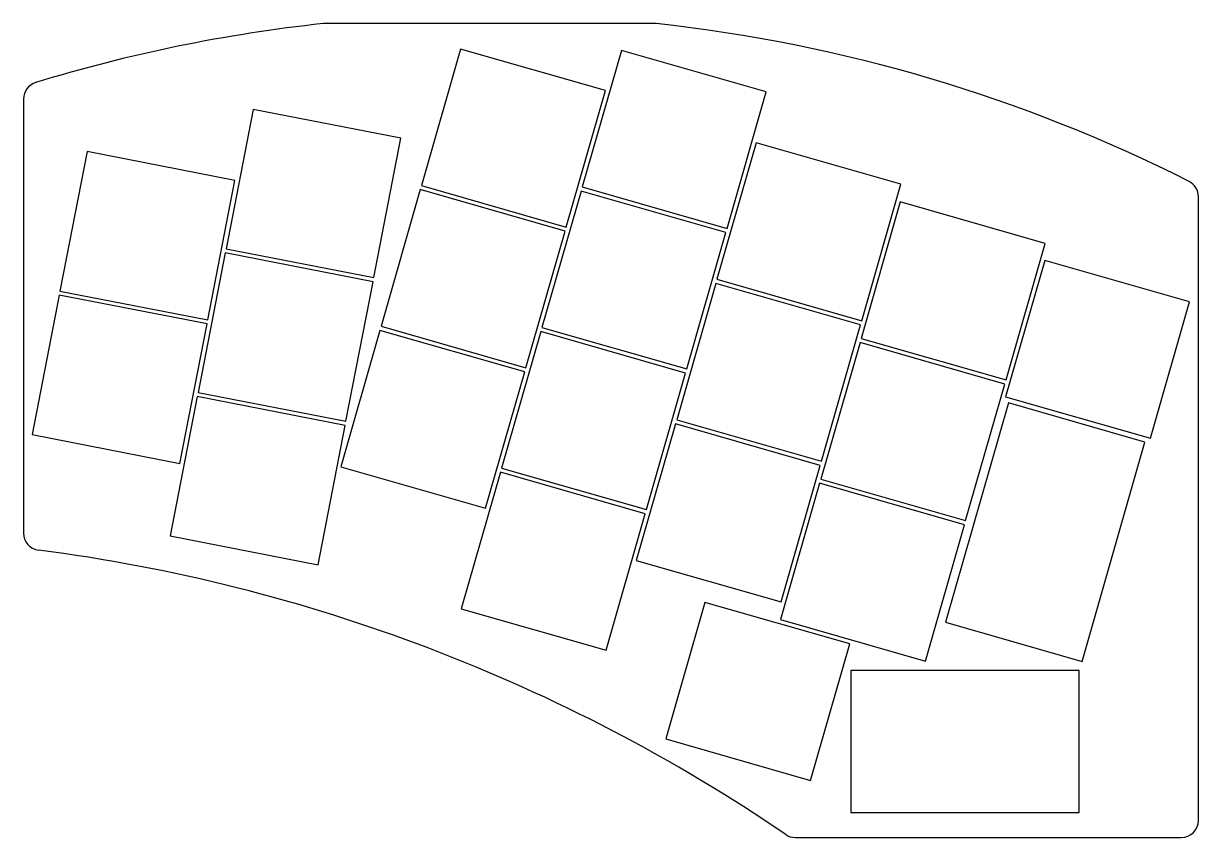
# Model space of a CAD drawing. Header units: millimetres. Extents: x 39 to 176, y -126 to -31.
import ezdxf

# ---------------------------------------------------------------- set-up
doc = ezdxf.new("R2010")
doc.units = ezdxf.units.MM

msp = doc.modelspace()

# ---------------------------------------------------------------- linework, layer by layer
for p, q in [((112.34, -31.2), (74.08, -31.2)), ((89.84, -34.17), (85.29, -50.03)), ((106.66, -39), (89.84, -34.17)), ((108.52, -34.33), (103.97, -50.19)), ((125.34, -39.15), (108.52, -34.33)), ((102.12, -54.86), (106.66, -39)), ((120.8, -55.01), (125.34, -39.15)), ((39.06, -39.98), (39.06, -90.42)), ((65.73, -41.18), (62.59, -57.38)), ((82.91, -44.52), (65.73, -41.18)), ((79.76, -60.72), (82.91, -44.52)), ((46.44, -46.09), (43.3, -62.29)), ((63.62, -49.43), (46.44, -46.09)), ((124.17, -45.06), (119.62, -60.92)), ((140.99, -49.88), (124.17, -45.06)), ((60.47, -65.63), (63.62, -49.43)), ((85.29, -50.03), (102.12, -54.86)), ((103.97, -50.19), (120.8, -55.01)), ((136.45, -65.74), (140.99, -49.88)), ((85.16, -50.51), (80.61, -66.37)), ((101.98, -55.34), (85.16, -50.51)), ((103.84, -50.67), (99.29, -66.53)), ((120.66, -55.49), (103.84, -50.67)), ((175.56, -123.8), (175.56, -51.34)), ((140.92, -51.94), (136.37, -67.8)), ((157.74, -56.76), (140.92, -51.94)), ((97.43, -71.2), (101.98, -55.34)), ((116.11, -71.35), (120.66, -55.49)), ((153.2, -72.62), (157.74, -56.76)), ((62.49, -57.87), (59.34, -74.07)), ((79.67, -61.21), (62.49, -57.87)), ((62.59, -57.38), (79.76, -60.72)), ((157.7, -58.73), (153.15, -74.59)), ((174.52, -63.55), (157.7, -58.73)), ((76.52, -77.41), (79.67, -61.21)), ((119.49, -61.4), (114.94, -77.26)), ((136.31, -66.22), (119.49, -61.4)), ((119.62, -60.92), (136.45, -65.74)), ((43.2, -62.78), (40.05, -78.98)), ((60.38, -66.12), (43.2, -62.78)), ((43.3, -62.29), (60.47, -65.63)), ((169.98, -79.41), (174.52, -63.55)), ((57.23, -82.32), (60.38, -66.12)), ((80.47, -66.86), (75.92, -82.72)), ((97.29, -71.68), (80.47, -66.86)), ((80.61, -66.37), (97.43, -71.2)), ((99.29, -66.53), (116.11, -71.35)), ((131.76, -82.08), (136.31, -66.22)), ((99.15, -67.01), (94.6, -82.87)), ((115.97, -71.83), (99.15, -67.01)), ((136.37, -67.8), (153.2, -72.62)), ((136.24, -68.28), (131.69, -84.14)), ((153.06, -73.11), (136.24, -68.28)), ((92.74, -87.54), (97.29, -71.68)), ((111.42, -87.69), (115.97, -71.83)), ((148.51, -88.97), (153.06, -73.11)), ((59.25, -74.56), (56.1, -90.76)), ((76.43, -77.9), (59.25, -74.56)), ((59.34, -74.07), (76.52, -77.41)), ((153.15, -74.59), (169.98, -79.41)), ((153.47, -75.3), (146.16, -100.78)), ((169.33, -79.85), (153.47, -75.3)), ((114.8, -77.74), (110.25, -93.6)), ((131.62, -82.56), (114.8, -77.74)), ((114.94, -77.26), (131.76, -82.08)), ((40.05, -78.98), (57.23, -82.32)), ((73.28, -94.1), (76.43, -77.9)), ((162.03, -105.33), (169.33, -79.85)), ((75.92, -82.72), (92.74, -87.54)), ((94.6, -82.87), (111.42, -87.69)), ((127.07, -98.42), (131.62, -82.56)), ((94.47, -83.35), (89.92, -99.21)), ((111.29, -88.18), (94.47, -83.35)), ((131.55, -84.62), (127, -100.48)), ((148.37, -89.45), (131.55, -84.62)), ((131.69, -84.14), (148.51, -88.97)), ((106.74, -104.04), (111.29, -88.18)), ((143.83, -105.31), (148.37, -89.45)), ((56.1, -90.76), (73.28, -94.1)), ((110.25, -93.6), (127.07, -98.42)), ((89.92, -99.21), (106.74, -104.04)), ((118.21, -98.48), (113.67, -114.34)), ((135.04, -103.31), (118.21, -98.48)), ((127, -100.48), (143.83, -105.31)), ((146.16, -100.78), (162.03, -105.33)), ((130.49, -119.17), (135.04, -103.31)), ((161.69, -106.39), (135.19, -106.39)), ((135.19, -106.39), (135.19, -122.89)), ((161.69, -122.89), (161.69, -106.39)), ((113.67, -114.34), (130.49, -119.17)), ((135.19, -122.89), (161.69, -122.89)), ((128.73, -125.8), (173.56, -125.8))]:
    msp.add_line(p, q)
for centre, radius, start, end in [((93.21, -210.17), 180, 96.1708, 107.0366), ((74.08, -33.2), 2, 90, 96.1708), ((112.34, -33.2), 2, 83.8292, 90), ((93.21, -210.17), 180, 63.1665, 83.8292), ((41.06, -39.98), 2, 107.0366, 180), ((173.56, -51.34), 2, 0, 63.1665), ((41.06, -90.42), 2, 180, 262.5807), ((14.98, -290.72), 200, 55.7267, 82.5807), ((173.56, -123.8), 2, 270, 0), ((128.73, -123.8), 2, 235.7267, 270)]:
    msp.add_arc(centre, radius, start, end)

doc.saveas('drawing.dxf')
